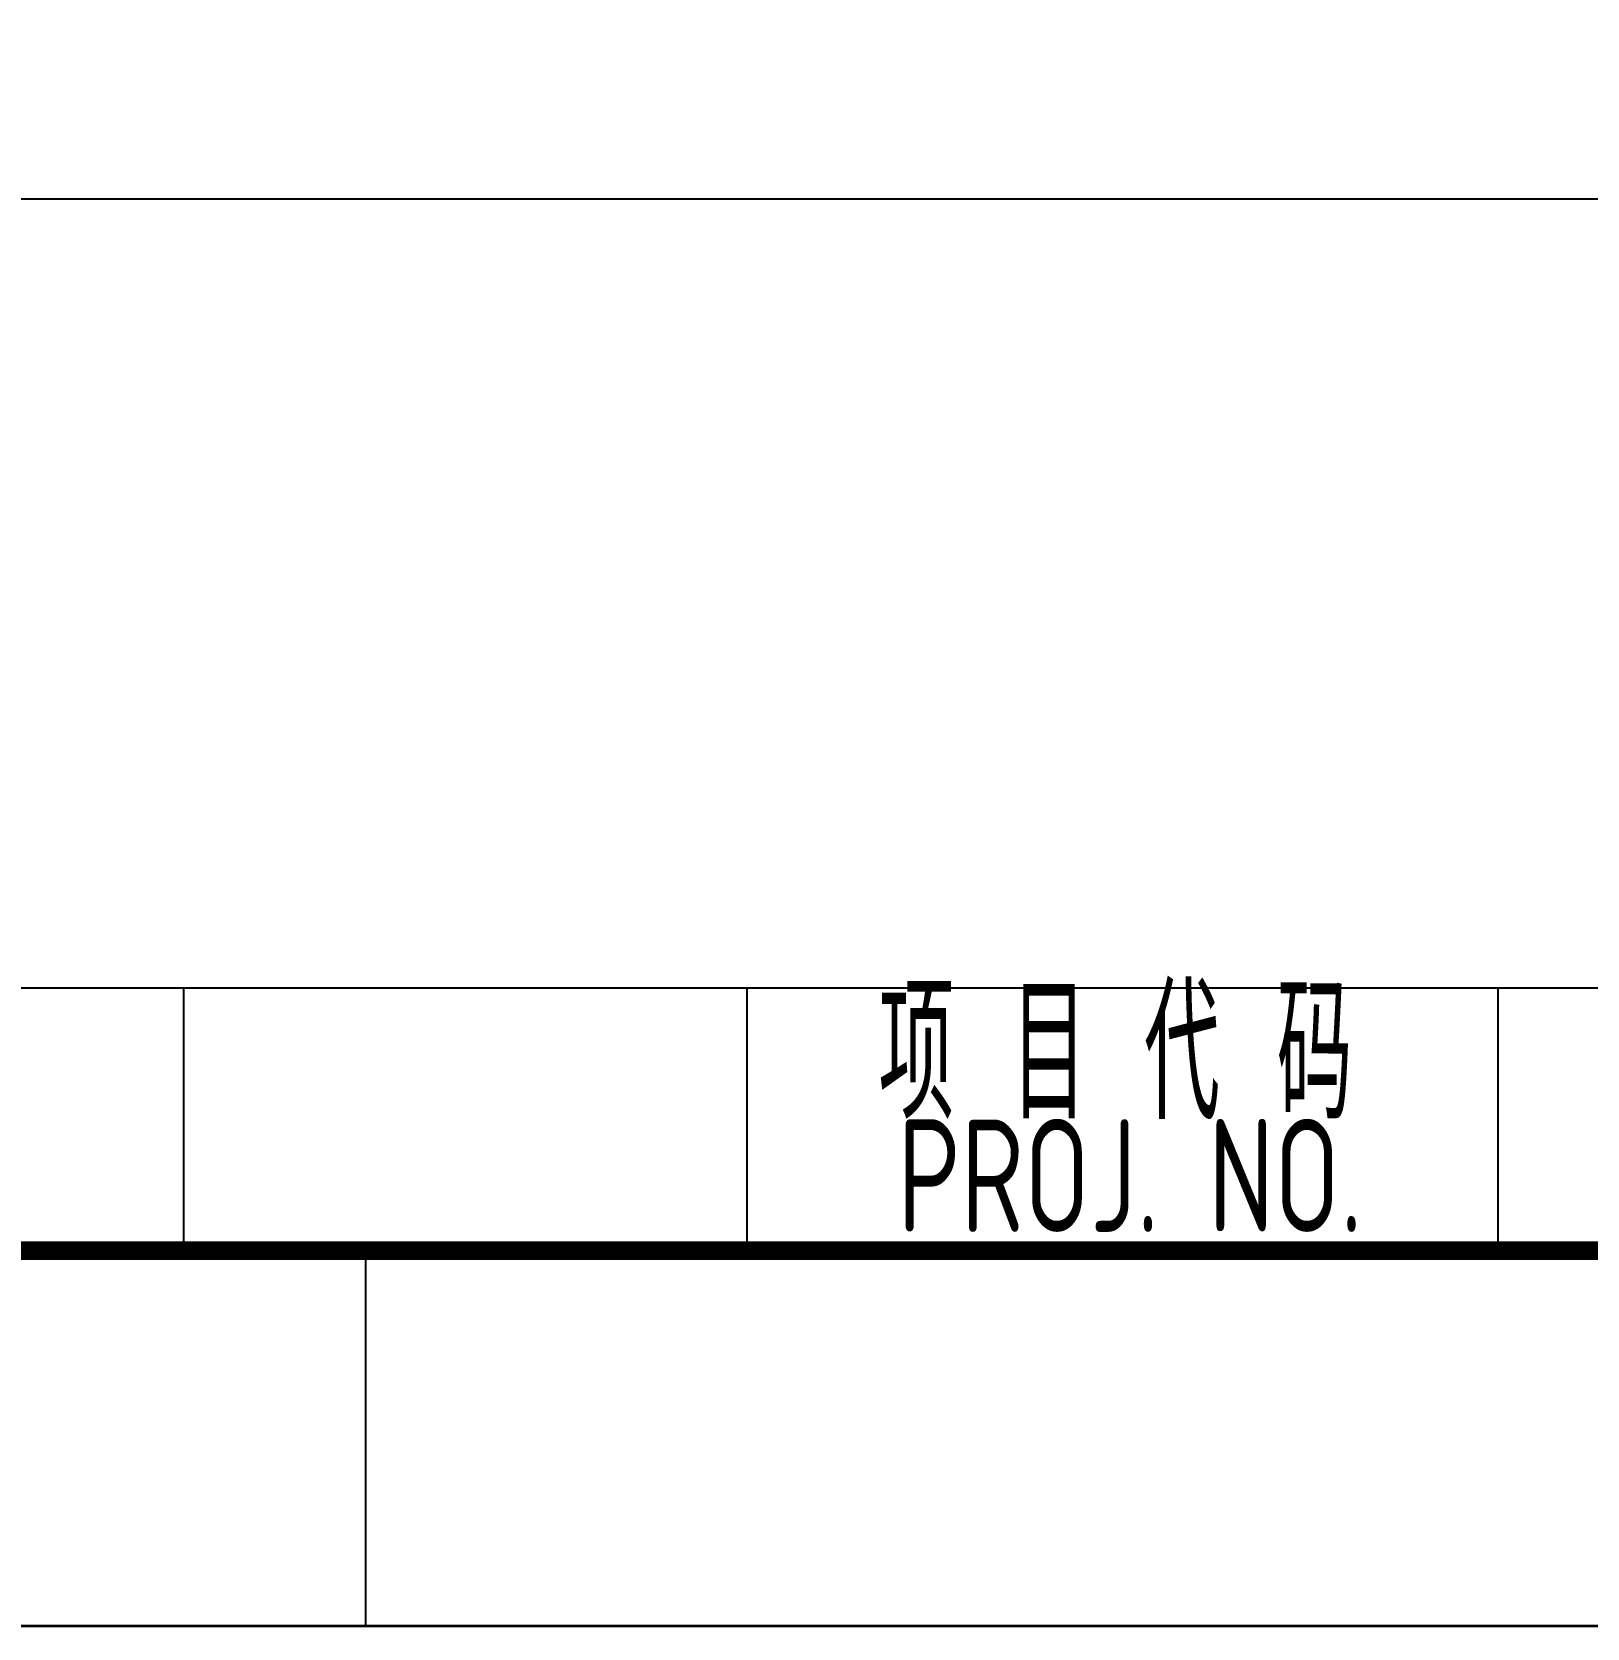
# Model space of a CAD drawing. Extents: x 757 to 8510, y -6585 to 527.
# Drawn here: x 1817.7 to 1859.12, y -871.7 to -829.2 of the extents above; entities that cross this region are included whole.
import ezdxf

# ---------------------------------------------------------------- set-up
doc = ezdxf.new("R2018")
doc.units = 0
doc.header["$MEASUREMENT"] = 0
for name, color, linetype in [('PUB_TITLE', 1, 'CONTINUOUS'), ('云线-1A', 6, 'CONTINUOUS'), ('图框', 92, 'CONTINUOUS')]:
    doc.layers.add(name, color=color, linetype=linetype)
doc.styles.add('CD-Title Block', font='gbenor.shx', dxfattribs={"width": 0.8, "bigfont": 'gbcbig.shx'})

# ---------------------------------------------------------------- blocks, each defined once
blk = doc.blocks.new('A1图框_H')
at = {"layer": '图框', "linetype": 'Continuous'}
blk.add_line((-130.165, 0), (-130.165, -10), dxfattribs=at)
blk.add_lwpolyline([(-831, 584.0000000000001), (10, 584.0000000000001), (10, -10), (-831, -10)], close=True, dxfattribs=at)
at = {"layer": '图框', "linetype": 'Continuous', "const_width": 0.5}
blk.add_lwpolyline([(-806, 574.0000000000001), (0, 574.0000000000001), (0, 0), (-806, 0)], close=True, dxfattribs=at)
blk = doc.blocks.new('Title_Block')
at = {"layer": '图框', "linetype": 'Continuous', "lineweight": -3}
for p, q in [((-180, 28), (0, 28)), ((-180, 7), (0, 7)), ((-135, 0), (-135, 7)), ((-120, 0), (-120, 7)), ((-100, 0), (-100, 7))]:
    blk.add_line(p, q, dxfattribs=at)
at = {"layer": '图框', "linetype": 'Continuous', "lineweight": -3, "const_width": 0.5}
blk.add_lwpolyline([(-180, 63), (0, 63), (0, 0), (-180, 0), (-180, 63)], close=True, dxfattribs=at)
at = {"layer": '图框', "linetype": 'Continuous', "lineweight": -3, "style": 'CD-Title Block', "width": 0.8}
for s, height, p in [('项 目 代 码', 3.5, (-116.499985937071, 3.499972438734176)), ('PROJ. NO.', 3, (-115.999985937071, 0.4999724387341757))]:
    blk.add_text(s, height=height, dxfattribs=at).set_placement(p)

msp = doc.modelspace()

# ---------------------------------------------------------------- linework, layer by layer
at = {"layer": 'PUB_TITLE', "color": 2}
msp.add_lwpolyline([(1125.75, -277.6500015145477), (1966.749999644113, -277.6500015145477), (1966.749999644113, -871.6500015145477), (1125.75, -871.6499999999996)], close=True, dxfattribs=at)
at = {"layer": '云线-1A', "color": 1, "lineweight": 35}
msp.add_line((7953.900000000001, -871.6499999999996), (1023.5, -871.6499999999996), dxfattribs=at)

# ---------------------------------------------------------------- block references
at = {"layer": '图框', "linetype": 'Continuous'}
for name in ['A1图框_H', 'Title_Block']:
    msp.add_blockref(name, (1956.75, -861.6499999999996), dxfattribs=at)

doc.saveas('drawing.dxf')
